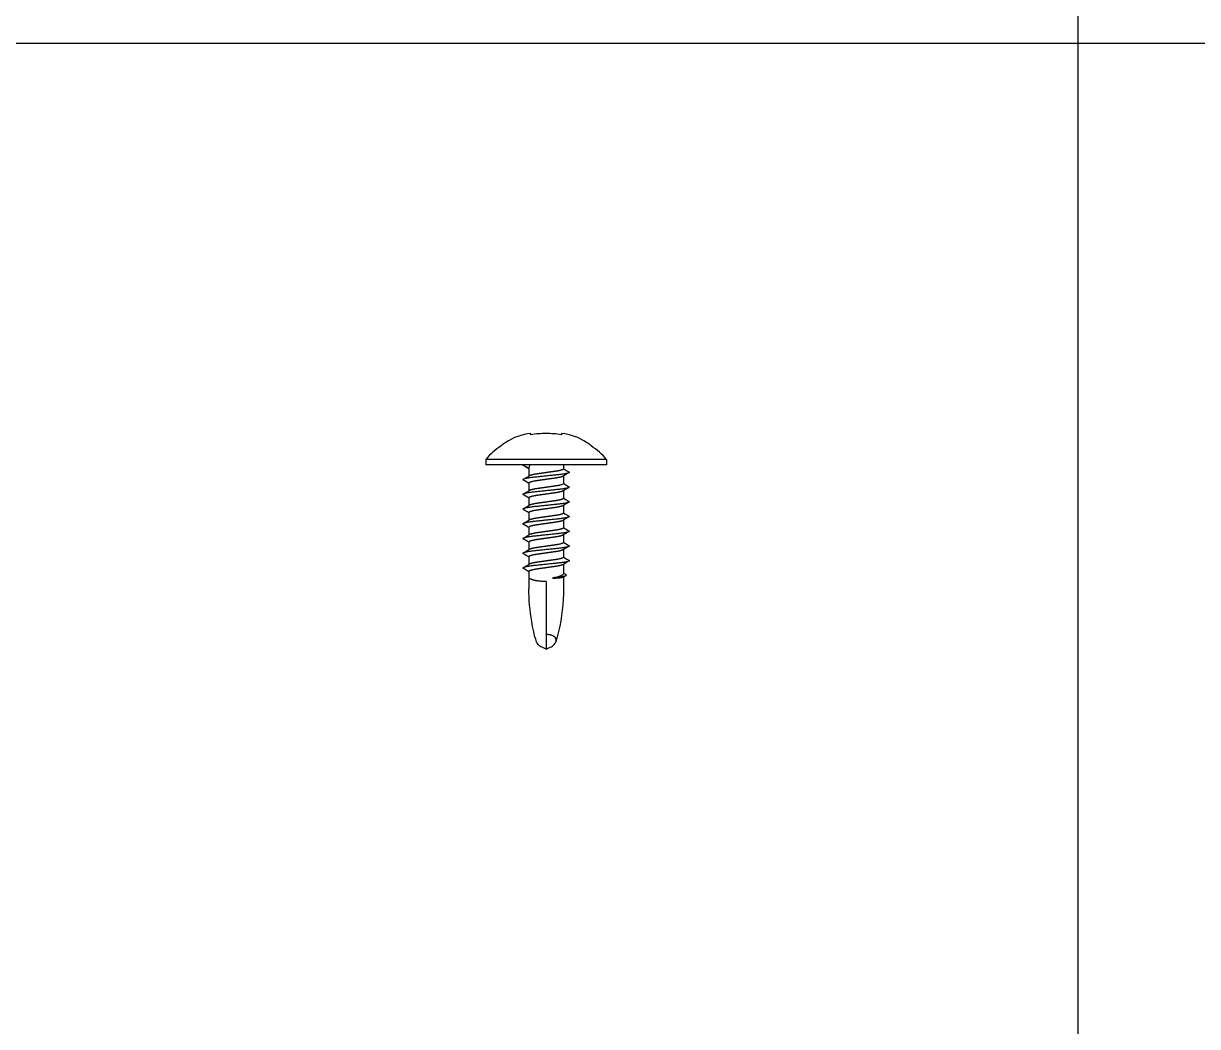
# Model space of a CAD drawing. Header units: inches. Extents: x -333 to 1223, y -450 to 45.
# Drawn here: x -147 to -137.43, y -311.16 to -302.98 of the extents above; entities that cross this region are included whole.
import ezdxf
from ezdxf.enums import TextEntityAlignment as Align

# ---------------------------------------------------------------- set-up
doc = ezdxf.new("R2010")
doc.units = ezdxf.units.IN
doc.header["$MEASUREMENT"] = 0
doc.layers.add('NOTES', color=7, linetype='Continuous')
doc.layers.add('PL', color=252, linetype='Continuous')
doc.styles.add('Schedule', font='GOTHIC.TTF', dxfattribs={"width": 0.9})

# ---------------------------------------------------------------- blocks, each defined once
blk = doc.blocks.new('16-18-BLOCK-1')
blk.add_line((19.9931, 0), (19.9931, -8.0145))
at = {"layer": 'NOTES', "style": 'Schedule', "width": 0.8}
blk.add_attdef('X', text='', height=2, dxfattribs=at).set_placement((63.2699, -4.0073), align=Align.MIDDLE_CENTER)
at = {"layer": 'NOTES', "style": 'Schedule', "width": 0.9}
blk.add_attdef('DESC.', text='', height=2, dxfattribs=at).set_placement((25.7621, -5.7486), align=Align.MIDDLE_LEFT)
blk = doc.blocks.new('16-08-BLOCK-1')
blk.add_line((19.9931, 0), (19.9931, -8.0145))
at = {"layer": 'NOTES', "style": 'Schedule', "width": 0.8}
blk.add_attdef('QTY', text='', height=2, dxfattribs=at).set_placement((63.2699, -4.0073), align=Align.MIDDLE_CENTER)
at = {"layer": 'NOTES', "style": 'Schedule', "width": 0.9}
blk.add_attdef('DESC.', text='', height=2, dxfattribs=at).set_placement((21.1195, -5.4714), align=Align.MIDDLE_LEFT)
blk = doc.blocks.new('16-14-BLOCK-1')
for p, q in [((19.9931, 0), (19.9931, -8.0145)), ((15.535, -3.1911), (15.535, -3.1815)), ((15.785, -3.1815), (15.785, -3.1911)), ((16.152, -3.3925), (15.168, -3.3925)), ((15.168, -3.3925), (15.168, -3.438)), ((15.66, -3.438), (15.168, -3.438)), ((15.471, -3.438), (15.519, -3.4657)), ((16.152, -3.438), (15.66, -3.438)), ((15.801, -3.438), (15.801, -3.4703)), ((16.152, -3.3925), (16.152, -3.438)), ((15.519, -3.4657), (15.519, -3.5283)), ((15.801, -3.5277), (15.801, -3.5903)), ((15.519, -3.5857), (15.519, -3.6483)), ((15.519, -3.7057), (15.519, -3.7683)), ((15.801, -3.6477), (15.801, -3.7103)), ((15.519, -3.8257), (15.519, -3.8883)), ((15.801, -3.7677), (15.801, -3.8303)), ((15.801, -3.8877), (15.801, -3.9503)), ((15.519, -3.9457), (15.519, -4.0083)), ((15.801, -4.0077), (15.801, -4.0703)), ((15.519, -4.0657), (15.519, -4.1283)), ((15.519, -4.1857), (15.519, -4.2483)), ((15.801, -4.1277), (15.801, -4.1903)), ((15.519, -4.3057), (15.519, -4.4474)), ((15.801, -4.2477), (15.801, -4.3249)), ((15.66, -4.388), (15.66, -4.8197)), ((15.801, -4.3517), (15.801, -4.4474)), ((15.66, -4.8197), (15.66, -4.938)), ((15.66, -4.938), (15.6371, -4.9286)), ((15.66, -4.938), (15.683, -4.9286))]:
    blk.add_line(p, q)
blk.add_lwpolyline([(0, -8.0145), (0, 0), (72.2699, 0), (72.2699, -8.0145)])
for centre, radius, start, end in [((15.5704, -3.5992), 0.4192, 94.83209, 124.84793), ((15.66, -3.9981), 0.8166, 90, 98.80549), ((15.66, -3.9981), 0.8166, 81.19451, 90), ((15.7497, -3.5992), 0.4192, 55.15207, 85.16791), ((15.5761, -3.7333), 0.5317, 122.17087, 140.13552), ((15.377, -3.3569), 0.1117, 114.42915, 138.74433), ((15.9431, -3.3569), 0.1117, 41.25567, 65.57085), ((15.744, -3.7333), 0.5317, 39.86448, 57.82913)]:
    blk.add_arc(centre, radius, start, end)
for points, weights, degree in [([(15.471, -3.438), (15.471, -3.4395), (15.4738, -3.4411)], [1, 0.977640252472, 0.962743984196], 2), ([(15.66, -4.388), (15.5984, -4.388), (15.548, -4.3789), (15.5272, -4.364)], [1, 0.878199231982, 0.878199231982, 1], 3), ([(15.7033, -4.8254), (15.6893, -4.8216), (15.6748, -4.8197), (15.66, -4.8197)], [1, 0.991899898334, 0.991899898334, 1], 3)]:
    blk.add_rational_spline(points, weights, degree=degree)
for points in [[(15.519, -3.4677), (15.504, -3.4588), (15.4889, -3.4499), (15.4738, -3.4411)], [(15.4738, -3.5549), (15.4901, -3.5453), (15.5065, -3.5357), (15.5228, -3.5261)], [(15.8463, -3.5011), (15.83, -3.5107), (15.8136, -3.5203), (15.7973, -3.5299)], [(15.801, -3.4683), (15.8161, -3.4772), (15.8312, -3.4861), (15.8463, -3.4949)], [(15.519, -3.5877), (15.504, -3.5788), (15.4889, -3.5699), (15.4738, -3.5611)], [(15.8463, -3.6211), (15.83, -3.6307), (15.8136, -3.6403), (15.7973, -3.6499)], [(15.801, -3.5883), (15.8161, -3.5972), (15.8312, -3.6061), (15.8463, -3.6149)], [(15.4738, -3.6749), (15.4901, -3.6653), (15.5065, -3.6557), (15.5228, -3.6461)], [(15.519, -3.7077), (15.504, -3.6988), (15.4889, -3.6899), (15.4738, -3.6811)], [(15.801, -3.7083), (15.8161, -3.7172), (15.8312, -3.7261), (15.8463, -3.7349)], [(15.4738, -3.7949), (15.4901, -3.7853), (15.5065, -3.7757), (15.5228, -3.7661)], [(15.519, -3.8277), (15.504, -3.8188), (15.4889, -3.8099), (15.4738, -3.8011)], [(15.8463, -3.7411), (15.83, -3.7507), (15.8136, -3.7603), (15.7973, -3.7699)], [(15.4738, -3.9149), (15.4901, -3.9053), (15.5065, -3.8957), (15.5228, -3.8861)], [(15.519, -3.9477), (15.504, -3.9388), (15.4889, -3.9299), (15.4738, -3.9211)], [(15.8463, -3.8611), (15.83, -3.8707), (15.8136, -3.8803), (15.7973, -3.8899)], [(15.801, -3.8283), (15.8161, -3.8372), (15.8312, -3.8461), (15.8463, -3.8549)], [(15.4738, -4.0349), (15.4901, -4.0253), (15.5065, -4.0157), (15.5228, -4.0061)], [(15.8463, -3.9811), (15.83, -3.9907), (15.8136, -4.0003), (15.7973, -4.0099)], [(15.801, -3.9483), (15.8161, -3.9572), (15.8312, -3.9661), (15.8463, -3.9749)], [(15.519, -4.0677), (15.504, -4.0588), (15.4889, -4.0499), (15.4738, -4.0411)], [(15.8463, -4.1011), (15.83, -4.1107), (15.8136, -4.1203), (15.7973, -4.1299)], [(15.801, -4.0683), (15.8161, -4.0772), (15.8312, -4.0861), (15.8463, -4.0949)], [(15.4738, -4.1549), (15.4901, -4.1453), (15.5065, -4.1357), (15.5228, -4.1261)], [(15.519, -4.1877), (15.504, -4.1788), (15.4889, -4.1699), (15.4738, -4.1611)], [(15.801, -4.1883), (15.8161, -4.1972), (15.8312, -4.2061), (15.8463, -4.2149)], [(15.4738, -4.2749), (15.4901, -4.2653), (15.5065, -4.2557), (15.5228, -4.2461)], [(15.519, -4.3077), (15.504, -4.2988), (15.4889, -4.2899), (15.4738, -4.2811)], [(15.8463, -4.2211), (15.83, -4.2307), (15.8136, -4.2403), (15.7973, -4.2499)], [(15.8216, -4.3398), (15.8145, -4.3439), (15.8074, -4.348), (15.8003, -4.3522)], [(15.801, -4.3196), (15.808, -4.3238), (15.815, -4.3281), (15.822, -4.3323)]]:
    blk.add_open_spline(points, degree=3)
for points, knots in [([(15.5272, -3.438), (15.5245, -3.4425), (15.5225, -3.4471), (15.5197, -3.4564), (15.519, -3.4611), (15.519, -3.4657)], [0.0003461157, 0.0003461157, 0.0003461157, 0.0003461157, 0.000696702, 0.000696702, 0.0010472883, 0.0010472883, 0.0010472883, 0.0010472883]), ([(15.801, -4.3249), (15.801, -4.3275), (15.7994, -4.3301), (15.7925, -4.3358), (15.7864, -4.339), (15.7705, -4.3453), (15.7605, -4.3485), (15.7377, -4.3547), (15.7248, -4.3578), (15.7109, -4.361)], [0.002385309, 0.002385309, 0.002385309, 0.002385309, 0.002858193, 0.002858193, 0.003429832, 0.003429832, 0.00400147, 0.00400147, 0.004573109, 0.004573109, 0.004573109, 0.004573109]), ([(15.822, -4.3323), (15.828, -4.3359), (15.8248, -4.3395), (15.798, -4.3481), (15.7672, -4.3531), (15.7251, -4.3591), (15.718, -4.3601), (15.7109, -4.361)], [0.1603045, 0.1603045, 0.1603045, 0.1603045, 0.25, 0.25, 0.375, 0.375, 0.3996318, 0.3996318, 0.3996318, 0.3996318]), ([(15.7109, -4.361), (15.7248, -4.3602), (15.7376, -4.3594), (15.7606, -4.3576), (15.7704, -4.3568), (15.7865, -4.3551), (15.7925, -4.3543), (15.7983, -4.353), (15.7997, -4.3525), (15.8004, -4.3521)], [0, 0, 0, 0, 0.000561429, 0.000561429, 0.001122857, 0.001122857, 0.001684286, 0.001684286, 0.001983187, 0.001983187, 0.001983187, 0.001983187]), ([(15.5815, -4.8793), (15.5634, -4.825), (15.5517, -4.7689), (15.5277, -4.6247), (15.519, -4.5354), (15.519, -4.4474)], [0, 0, 0, 0, 0.0859185, 0.0859185, 0.2216834, 0.2216834, 0.2216834, 0.2216834]), ([(15.801, -4.4474), (15.801, -4.5627), (15.7877, -4.6805), (15.7551, -4.8236), (15.7478, -4.8517), (15.7386, -4.8793)], [0, 0, 0, 0, 0.1778779, 0.1778779, 0.2215295, 0.2215295, 0.2215295, 0.2215295]), ([(15.6371, -4.9286), (15.6233, -4.9229), (15.6112, -4.9158), (15.5966, -4.9031), (15.5925, -4.8987), (15.5858, -4.8893), (15.5832, -4.8844), (15.5815, -4.8793)], [0, 0, 0, 0, 0.000616815, 0.000616815, 0.000925223, 0.000925223, 0.001228276, 0.001228276, 0.001228276, 0.001228276]), ([(15.683, -4.9286), (15.6968, -4.9229), (15.7089, -4.9158), (15.7235, -4.9031), (15.7276, -4.8987), (15.7343, -4.8892), (15.737, -4.8842), (15.742, -4.8688), (15.7416, -4.8579), (15.7301, -4.8381), (15.7186, -4.8295), (15.7033, -4.8254)], [0, 0, 0, 0, 0.000616815, 0.000616815, 0.000925223, 0.000925223, 0.00123363, 0.00123363, 0.001850445, 0.001850445, 0.002467261, 0.002467261, 0.002467261, 0.002467261])]:
    blk.add_open_spline(points, degree=3, knots=knots)
for points, weights, knots in [([(15.8463, -3.4949), (15.849, -3.4965), (15.849, -3.498), (15.849, -3.508), (15.7545, -3.518), (15.66, -3.528), (15.5655, -3.538), (15.471, -3.548), (15.471, -3.558), (15.471, -3.5595), (15.4738, -3.5611)], [0.962743984196, 0.977640252472, 1, 0.866025403784, 1, 0.866025403784, 1, 0.866025403784, 1, 0.977640252472, 0.962743984196], [0.05902301, 0.05902301, 0.05902301, 0.0625, 0.0625, 0.08333333, 0.08333333, 0.10416667, 0.10416667, 0.125, 0.125, 0.12847699, 0.12847699, 0.12847699]), ([(15.66, -3.5003), (15.6223, -3.5056), (15.5895, -3.5103), (15.5368, -3.5178), (15.5228, -3.5261)], [0.933012701892, 0.933012701892, 1, 0.896179909562, 0.953265117337], [0.09375, 0.09375, 0.09375, 0.10416667, 0.10416667, 0.12031091, 0.12031091, 0.12031091]), ([(15.801, -3.4703), (15.801, -3.4803), (15.7305, -3.4903), (15.6978, -3.4949), (15.66, -3.5003)], [1, 0.866025403784, 1, 0.933012701892, 0.933012701892], [0.0625, 0.0625, 0.0625, 0.08333333, 0.08333333, 0.09375, 0.09375, 0.09375]), ([(15.7973, -3.5299), (15.7833, -3.5382), (15.7305, -3.5457), (15.6978, -3.5504), (15.66, -3.5557)], [0.953265117337, 0.896179909562, 1, 0.933012701892, 0.933012701892], [0.06718909, 0.06718909, 0.06718909, 0.08333333, 0.08333333, 0.09375, 0.09375, 0.09375]), ([(15.8463, -3.6149), (15.849, -3.6165), (15.849, -3.618), (15.849, -3.628), (15.7545, -3.638), (15.66, -3.648), (15.5655, -3.658), (15.471, -3.668), (15.471, -3.678), (15.471, -3.6795), (15.4738, -3.6811)], [0.962743984196, 0.977640252472, 1, 0.866025403784, 1, 0.866025403784, 1, 0.866025403784, 1, 0.977640252472, 0.962743984196], [0.18402301, 0.18402301, 0.18402301, 0.1875, 0.1875, 0.20833333, 0.20833333, 0.22916667, 0.22916667, 0.25, 0.25, 0.25347699, 0.25347699, 0.25347699]), ([(15.66, -3.5557), (15.6223, -3.5611), (15.5895, -3.5657), (15.519, -3.5757), (15.519, -3.5857)], [0.933012701892, 0.933012701892, 1, 0.866025403784, 1], [0.09375, 0.09375, 0.09375, 0.10416667, 0.10416667, 0.125, 0.125, 0.125]), ([(15.66, -3.6203), (15.6223, -3.6256), (15.5895, -3.6303), (15.5368, -3.6378), (15.5228, -3.6461)], [0.933012701892, 0.933012701892, 1, 0.896179909562, 0.953265117337], [0.21875, 0.21875, 0.21875, 0.22916667, 0.22916667, 0.24531091, 0.24531091, 0.24531091]), ([(15.801, -3.5903), (15.801, -3.6003), (15.7305, -3.6103), (15.6978, -3.6149), (15.66, -3.6203)], [1, 0.866025403784, 1, 0.933012701892, 0.933012701892], [0.1875, 0.1875, 0.1875, 0.20833333, 0.20833333, 0.21875, 0.21875, 0.21875]), ([(15.66, -3.6757), (15.6223, -3.6811), (15.5895, -3.6857), (15.519, -3.6957), (15.519, -3.7057)], [0.933012701892, 0.933012701892, 1, 0.866025403784, 1], [0.21875, 0.21875, 0.21875, 0.22916667, 0.22916667, 0.25, 0.25, 0.25]), ([(15.7973, -3.6499), (15.7833, -3.6582), (15.7305, -3.6657), (15.6978, -3.6704), (15.66, -3.6757)], [0.953265117337, 0.896179909562, 1, 0.933012701892, 0.933012701892], [0.19218909, 0.19218909, 0.19218909, 0.20833333, 0.20833333, 0.21875, 0.21875, 0.21875]), ([(15.801, -3.7103), (15.801, -3.7203), (15.7305, -3.7303), (15.6978, -3.7349), (15.66, -3.7403)], [1, 0.866025403784, 1, 0.933012701892, 0.933012701892], [0.3125, 0.3125, 0.3125, 0.33333333, 0.33333333, 0.34375, 0.34375, 0.34375]), ([(15.8463, -3.7349), (15.849, -3.7365), (15.849, -3.738), (15.849, -3.748), (15.7545, -3.758), (15.66, -3.768), (15.5655, -3.778), (15.471, -3.788), (15.471, -3.798), (15.471, -3.7995), (15.4738, -3.8011)], [0.962743984196, 0.977640252472, 1, 0.866025403784, 1, 0.866025403784, 1, 0.866025403784, 1, 0.977640252472, 0.962743984196], [0.30902301, 0.30902301, 0.30902301, 0.3125, 0.3125, 0.33333333, 0.33333333, 0.35416667, 0.35416667, 0.375, 0.375, 0.37847699, 0.37847699, 0.37847699]), ([(15.66, -3.7957), (15.6223, -3.8011), (15.5895, -3.8057), (15.519, -3.8157), (15.519, -3.8257)], [0.933012701892, 0.933012701892, 1, 0.866025403784, 1], [0.34375, 0.34375, 0.34375, 0.35416667, 0.35416667, 0.375, 0.375, 0.375]), ([(15.66, -3.7403), (15.6223, -3.7456), (15.5895, -3.7503), (15.5368, -3.7578), (15.5228, -3.7661)], [0.933012701892, 0.933012701892, 1, 0.896179909562, 0.953265117337], [0.34375, 0.34375, 0.34375, 0.35416667, 0.35416667, 0.37031091, 0.37031091, 0.37031091]), ([(15.7973, -3.7699), (15.7833, -3.7782), (15.7305, -3.7857), (15.6978, -3.7904), (15.66, -3.7957)], [0.953265117337, 0.896179909562, 1, 0.933012701892, 0.933012701892], [0.31718909, 0.31718909, 0.31718909, 0.33333333, 0.33333333, 0.34375, 0.34375, 0.34375]), ([(15.8463, -3.8549), (15.849, -3.8565), (15.849, -3.858), (15.849, -3.868), (15.7545, -3.878), (15.66, -3.888), (15.5655, -3.898), (15.471, -3.908), (15.471, -3.918), (15.471, -3.9195), (15.4738, -3.9211)], [0.962743984196, 0.977640252473, 1, 0.866025403784, 1, 0.866025403784, 1, 0.866025403784, 1, 0.977640252472, 0.962743984196], [0.43402301, 0.43402301, 0.43402301, 0.4375, 0.4375, 0.45833333, 0.45833333, 0.47916667, 0.47916667, 0.5, 0.5, 0.50347699, 0.50347699, 0.50347699]), ([(15.66, -3.9157), (15.6223, -3.9211), (15.5895, -3.9257), (15.519, -3.9357), (15.519, -3.9457)], [0.933012701892, 0.933012701892, 1, 0.866025403784, 1], [0.46875, 0.46875, 0.46875, 0.47916667, 0.47916667, 0.5, 0.5, 0.5]), ([(15.66, -3.8603), (15.6223, -3.8656), (15.5895, -3.8703), (15.5368, -3.8778), (15.5228, -3.8861)], [0.933012701892, 0.933012701892, 1, 0.896179909562, 0.953265117337], [0.46875, 0.46875, 0.46875, 0.47916667, 0.47916667, 0.49531091, 0.49531091, 0.49531091]), ([(15.801, -3.8303), (15.801, -3.8403), (15.7305, -3.8503), (15.6978, -3.8549), (15.66, -3.8603)], [1, 0.866025403784, 1, 0.933012701892, 0.933012701892], [0.4375, 0.4375, 0.4375, 0.45833333, 0.45833333, 0.46875, 0.46875, 0.46875]), ([(15.7973, -3.8899), (15.7833, -3.8982), (15.7305, -3.9057), (15.6978, -3.9104), (15.66, -3.9157)], [0.953265117337, 0.896179909562, 1, 0.933012701892, 0.933012701892], [0.44218909, 0.44218909, 0.44218909, 0.45833333, 0.45833333, 0.46875, 0.46875, 0.46875]), ([(15.8463, -3.9749), (15.849, -3.9765), (15.849, -3.978), (15.849, -3.988), (15.7545, -3.998), (15.66, -4.008), (15.5655, -4.018), (15.471, -4.028), (15.471, -4.038), (15.471, -4.0395), (15.4738, -4.0411)], [0.962743984196, 0.977640252472, 1, 0.866025403784, 1, 0.866025403784, 1, 0.866025403784, 1, 0.977640252472, 0.962743984196], [0.55902301, 0.55902301, 0.55902301, 0.5625, 0.5625, 0.58333333, 0.58333333, 0.60416667, 0.60416667, 0.625, 0.625, 0.62847699, 0.62847699, 0.62847699]), ([(15.66, -3.9803), (15.6223, -3.9856), (15.5895, -3.9903), (15.5368, -3.9978), (15.5228, -4.0061)], [0.933012701892, 0.933012701892, 1, 0.896179909562, 0.953265117337], [0.59375, 0.59375, 0.59375, 0.60416667, 0.60416667, 0.62031091, 0.62031091, 0.62031091]), ([(15.801, -3.9503), (15.801, -3.9603), (15.7305, -3.9703), (15.6978, -3.9749), (15.66, -3.9803)], [1, 0.866025403784, 1, 0.933012701892, 0.933012701892], [0.5625, 0.5625, 0.5625, 0.58333333, 0.58333333, 0.59375, 0.59375, 0.59375]), ([(15.7973, -4.0099), (15.7833, -4.0182), (15.7305, -4.0257), (15.6978, -4.0304), (15.66, -4.0357)], [0.953265117337, 0.896179909562, 1, 0.933012701892, 0.933012701892], [0.56718909, 0.56718909, 0.56718909, 0.58333333, 0.58333333, 0.59375, 0.59375, 0.59375]), ([(15.8463, -4.0949), (15.849, -4.0965), (15.849, -4.098), (15.849, -4.108), (15.7545, -4.118), (15.66, -4.128), (15.5655, -4.138), (15.471, -4.148), (15.471, -4.158), (15.471, -4.1595), (15.4738, -4.1611)], [0.962743984196, 0.977640252472, 1, 0.866025403784, 1, 0.866025403784, 1, 0.866025403784, 1, 0.977640252472, 0.962743984196], [0.68402301, 0.68402301, 0.68402301, 0.6875, 0.6875, 0.70833333, 0.70833333, 0.72916667, 0.72916667, 0.75, 0.75, 0.75347699, 0.75347699, 0.75347699]), ([(15.66, -4.0357), (15.6223, -4.0411), (15.5895, -4.0457), (15.519, -4.0557), (15.519, -4.0657)], [0.933012701892, 0.933012701892, 1, 0.866025403784, 1], [0.59375, 0.59375, 0.59375, 0.60416667, 0.60416667, 0.625, 0.625, 0.625]), ([(15.66, -4.1003), (15.6223, -4.1056), (15.5895, -4.1103), (15.5368, -4.1178), (15.5228, -4.1261)], [0.933012701892, 0.933012701892, 1, 0.896179909562, 0.953265117337], [0.71875, 0.71875, 0.71875, 0.72916667, 0.72916667, 0.74531091, 0.74531091, 0.74531091]), ([(15.801, -4.0703), (15.801, -4.0803), (15.7305, -4.0903), (15.6978, -4.0949), (15.66, -4.1003)], [1, 0.866025403784, 1, 0.933012701892, 0.933012701892], [0.6875, 0.6875, 0.6875, 0.70833333, 0.70833333, 0.71875, 0.71875, 0.71875]), ([(15.66, -4.1557), (15.6223, -4.1611), (15.5895, -4.1657), (15.519, -4.1757), (15.519, -4.1857)], [0.933012701892, 0.933012701892, 1, 0.866025403784, 1], [0.71875, 0.71875, 0.71875, 0.72916667, 0.72916667, 0.75, 0.75, 0.75]), ([(15.7973, -4.1299), (15.7833, -4.1382), (15.7305, -4.1457), (15.6978, -4.1504), (15.66, -4.1557)], [0.953265117337, 0.896179909562, 1, 0.933012701892, 0.933012701892], [0.69218909, 0.69218909, 0.69218909, 0.70833333, 0.70833333, 0.71875, 0.71875, 0.71875]), ([(15.801, -4.1903), (15.801, -4.2003), (15.7305, -4.2103), (15.6978, -4.2149), (15.66, -4.2203)], [1, 0.866025403784, 1, 0.933012701892, 0.933012701892], [0.8125, 0.8125, 0.8125, 0.83333333, 0.83333333, 0.84375, 0.84375, 0.84375]), ([(15.8463, -4.2149), (15.849, -4.2165), (15.849, -4.218), (15.849, -4.228), (15.7545, -4.238), (15.66, -4.248), (15.5655, -4.258), (15.471, -4.268), (15.471, -4.278), (15.471, -4.2795), (15.4738, -4.2811)], [0.962743984196, 0.977640252472, 1, 0.866025403784, 1, 0.866025403784, 1, 0.866025403784, 1, 0.977640252472, 0.962743984196], [0.80902301, 0.80902301, 0.80902301, 0.8125, 0.8125, 0.83333333, 0.83333333, 0.85416667, 0.85416667, 0.875, 0.875, 0.87847699, 0.87847699, 0.87847699]), ([(15.66, -4.2757), (15.6223, -4.2811), (15.5895, -4.2857), (15.519, -4.2957), (15.519, -4.3057)], [0.933012701892, 0.933012701892, 1, 0.866025403784, 1], [0.84375, 0.84375, 0.84375, 0.85416667, 0.85416667, 0.875, 0.875, 0.875]), ([(15.66, -4.2203), (15.6223, -4.2256), (15.5895, -4.2303), (15.5368, -4.2378), (15.5228, -4.2461)], [0.933012701892, 0.933012701892, 1, 0.896179909562, 0.953265117337], [0.84375, 0.84375, 0.84375, 0.85416667, 0.85416667, 0.87031091, 0.87031091, 0.87031091]), ([(15.7973, -4.2499), (15.7833, -4.2582), (15.7305, -4.2657), (15.6978, -4.2704), (15.66, -4.2757)], [0.953265117337, 0.896179909562, 1, 0.933012701892, 0.933012701892], [0.81718909, 0.81718909, 0.81718909, 0.83333333, 0.83333333, 0.84375, 0.84375, 0.84375])]:
    blk.add_rational_spline(points, weights, degree=2, knots=knots)
at = {"layer": 'NOTES', "style": 'Schedule', "width": 0.8}
blk.add_attdef('QTY', text='', height=2, dxfattribs=at).set_placement((63.2699, -4.0073), align=Align.MIDDLE_CENTER)
at = {"layer": 'NOTES', "style": 'Schedule', "width": 0.9}
blk.add_attdef('DESC.', text='', height=2, dxfattribs=at).set_placement((25.7621, -5.7486), align=Align.MIDDLE_LEFT)

msp = doc.modelspace()

# ---------------------------------------------------------------- block references
at = {"layer": 'PL'}
for name, p in [('16-08-BLOCK-1', (-158.39494, -295.12827)), ('16-14-BLOCK-1', (-158.39494, -303.14282)), ('16-18-BLOCK-1', (-158.39494, -311.15737))]:
    msp.add_blockref(name, p, dxfattribs=at)

doc.saveas('drawing.dxf')
